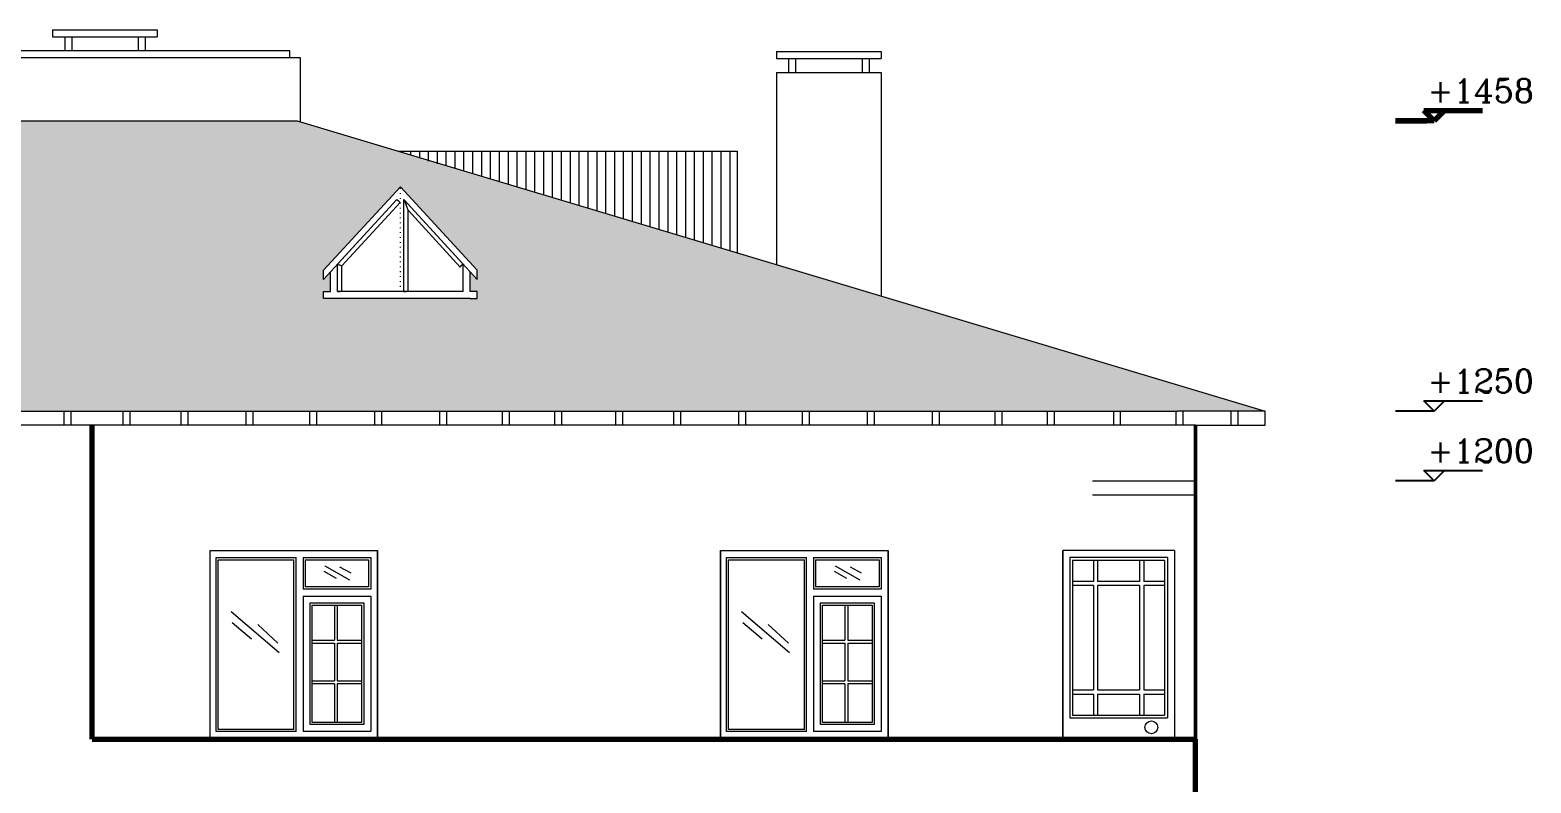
# Model space of a CAD drawing. Header units: millimetres. Extents: x 35860 to 71103, y -11298 to -8385.
# Drawn here: x 64206 to 65281, y -9580 to -9040 of the extents above; entities that cross this region are included whole.
import ezdxf

# ---------------------------------------------------------------- set-up
doc = ezdxf.new("R2010")
doc.units = ezdxf.units.MM
doc.header["$MEASUREMENT"] = 0
doc.linetypes.add('NOKTA1', pattern=[3.5, 0.5, -3])
doc.layers.get('0').update_dxf_attribs({"lineweight": 15})
for name, color, linetype, lineweight in [('02', 2, 'Continuous', 20), ('03_Yazı', 1, 'Continuous', 30), ('05', 4, 'Continuous', 50), ('07', 3, 'Continuous', 70)]:
    doc.layers.add(name, color=color, linetype=linetype, lineweight=lineweight)
doc.layers.add('RAK', color=110, linetype='Continuous')
doc.styles.add('ROMANC', font='romanc', dxfattribs={"height": 0.11})

msp = doc.modelspace()

# ---------------------------------------------------------------- hatches: boundary and pattern name
h = msp.add_hatch()
h.set_pattern_fill('AR-RSHKE,_O', color=256, scale=0.075)
h.set_pattern_definition([(0, (39.932, 0), (48.5775, 22.86), [11.43, -9.525, 13.335, -5.715, 17.145, -7.62]), (0, (51.362, 0.952), (48.5775, 22.86), [9.525, -36.195, 7.62, -11.43]), (0, (74.222, -1.429), (48.5775, 22.86), [5.715, -59.055]), (90, (39.932, 0), (-16.1925, 22.86), [21.9075, -69.5325]), (90, (51.362, 0), (-16.1925, 22.86), [21.43125, -70.00875]), (90, (60.887, 0), (-16.1925, 22.86), [20.0025, -71.4375]), (90, (74.222, -1.429), (-16.1925, 22.86), [21.9075, -69.5325]), (90, (79.937, -1.429), (-16.1925, 22.86), [21.9075, -69.5325]), (90, (97.082, 0), (-16.1925, 22.86), [20.955, -70.485])])
h.paths.add_polyline_path([(64397.7, -9105.4), (64122.4, -9105.4), (63416.3, -9306.2), (63416.3, -9313.4), (65027.9, -9313.4), (65090.8, -9313.4)])
h.paths.add_polyline_path([(64416.6, -9212.4), (64471.6, -9152.8), (64526.6, -9212.4), (64526.6, -9219.1), (64521.6, -9213.7), (64521.6, -9227.8), (64526.6, -9227.8), (64526.6, -9232.8), (64521.6, -9232.8), (64421.6, -9232.8), (64416.6, -9232.8), (64416.6, -9227.8), (64421.6, -9227.8), (64421.6, -9213.7), (64416.6, -9219.1)], flags=16)
h.paths.add_polyline_path([(64429.6, -9209.4), (64429.6, -9227.8), (64471.6, -9227.8), (64471.6, -9164.1), (64471.3, -9163.9)], flags=0)
h.paths.add_polyline_path([(64474.1, -9161.9), (64516.6, -9208.2), (64514.3, -9210.3), (64477.1, -9169.6), (64477.1, -9227.8), (64474.1, -9227.8)], flags=0)
h.paths.add_polyline_path([(64056.6, -9212.4), (64056.6, -9219.1), (64051.6, -9213.7), (64051.6, -9227.8), (64056.6, -9227.8), (64056.6, -9232.8), (64051.6, -9232.8), (63951.6, -9232.8), (63946.6, -9232.8), (63946.6, -9227.8), (63951.6, -9227.8), (63951.6, -9213.7), (63946.6, -9219.1), (63946.6, -9212.4), (64001.6, -9152.8)], flags=16)
h.paths.add_polyline_path([(63959.6, -9209.4), (63959.6, -9227.8), (64001.6, -9227.8), (64001.6, -9164.1), (64001.3, -9163.9)], flags=0)
h.paths.add_polyline_path([(64046.6, -9208.2), (64044.3, -9210.3), (64007.1, -9169.6), (64007.1, -9227.8), (64004.1, -9227.8), (64004.1, -9161.9)], flags=0)

# ---------------------------------------------------------------- linework, layer by layer
for p, q in [((64740.8, -9055.9), (64740.8, -9060.9)), ((64740.8, -9055.9), (64815.8, -9055.9)), ((64815.8, -9055.9), (64815.8, -9060.9)), ((64740.8, -9060.9), (64815.8, -9060.9)), ((64749.8, -9070.9), (64749.8, -9060.9)), ((64754.8, -9070.9), (64754.8, -9060.9)), ((64802.4, -9070.9), (64802.4, -9060.9)), ((64807.4, -9070.9), (64807.4, -9060.9)), ((64740.8, -9070.9), (64815.8, -9070.9)), ((64740.8, -9070.9), (64740.8, -9208.4)), ((64815.8, -9070.9), (64815.8, -9230.9)), ((64122.4, -9105.4), (64397.7, -9105.4)), ((64397.7, -9105.4), (65090.8, -9313.4)), ((63390.8, -9313.4), (65027.9, -9313.4)), ((64230.9, -9323.4), (64230.9, -9313.4)), ((64235.9, -9323.4), (64235.9, -9313.4)), ((64273, -9323.4), (64273, -9313.4)), ((64278, -9323.4), (64278, -9313.4)), ((64314.6, -9323.4), (64314.6, -9313.4)), ((64319.6, -9323.4), (64319.6, -9313.4)), ((64361.1, -9323.4), (64361.1, -9313.4)), ((64366.1, -9323.4), (64366.1, -9313.4)), ((64406.8, -9323.4), (64406.8, -9313.4)), ((64411.8, -9323.4), (64411.8, -9313.4)), ((64453.3, -9323.4), (64453.3, -9313.4)), ((64458.3, -9323.4), (64458.3, -9313.4)), ((64499.8, -9323.4), (64499.8, -9313.4)), ((64504.8, -9323.4), (64504.8, -9313.4)), ((64544.6, -9323.4), (64544.6, -9313.4)), ((64549.6, -9323.4), (64549.6, -9313.4)), ((64582.1, -9323.4), (64582.1, -9313.4)), ((64587.1, -9323.4), (64587.1, -9313.4)), ((64625.8, -9323.4), (64625.8, -9313.4)), ((64630.8, -9323.4), (64630.8, -9313.4)), ((64667.4, -9323.4), (64667.4, -9313.4)), ((64672.4, -9323.4), (64672.4, -9313.4)), ((64713.9, -9323.4), (64713.9, -9313.4)), ((64718.9, -9323.4), (64718.9, -9313.4)), ((64759.6, -9323.4), (64759.6, -9313.4)), ((64764.6, -9323.4), (64764.6, -9313.4)), ((64806.1, -9323.4), (64806.1, -9313.4)), ((64811.1, -9323.4), (64811.1, -9313.4)), ((64852.6, -9323.4), (64852.6, -9313.4)), ((64857.6, -9323.4), (64857.6, -9313.4)), ((64897.4, -9323.4), (64897.4, -9313.4)), ((64902.4, -9323.4), (64902.4, -9313.4)), ((64934.9, -9323.4), (64934.9, -9313.4)), ((64939.9, -9323.4), (64939.9, -9313.4)), ((64982.3, -9323.4), (64982.3, -9313.4)), ((64987.3, -9323.4), (64987.3, -9313.4)), ((65027.1, -9323.4), (65027.1, -9313.4)), ((65090.8, -9313.4), (65027.9, -9313.4)), ((65032.1, -9323.4), (65032.1, -9313.4)), ((65066.4, -9323.4), (65066.4, -9313.4)), ((65071.4, -9323.4), (65071.4, -9313.4)), ((65090.8, -9323.4), (65090.8, -9313.4)), ((65184.1, -9313.4), (65206.6, -9313.4)), ((65040.8, -9323.4), (63440.8, -9323.4)), ((65040.8, -9323.4), (65090.8, -9323.4)), ((64967.2, -9363.4), (65040.8, -9363.4)), ((65184.1, -9363.4), (65206.6, -9363.4)), ((64967.2, -9373.4), (65040.8, -9373.4)), ((64335.3, -9548.4), (64335.3, -9413.4)), ((64335.3, -9548.4), (64335.3, -9413.4)), ((64335.3, -9548), (64335.3, -9413.4)), ((64335.3, -9413.4), (64455.3, -9413.4)), ((64355.3, -9413.4), (64455.3, -9413.4)), ((64355.3, -9413.4), (64455.3, -9413.4)), ((64455.3, -9413.4), (64455.3, -9548.4)), ((64455.3, -9413.4), (64455.3, -9545.9)), ((64455.3, -9548.4), (64455.3, -9413.4)), ((64455.3, -9413.4), (64455.3, -9548.4)), ((64455.3, -9413.4), (64455.3, -9545.9)), ((64455.3, -9548.4), (64455.3, -9413.4)), ((64455.3, -9413.4), (64455.3, -9548.4)), ((64455.3, -9413.4), (64455.3, -9545.9)), ((64455.3, -9548.4), (64455.3, -9413.4)), ((64700.8, -9548.4), (64700.8, -9413.4)), ((64700.8, -9548.4), (64700.8, -9413.4)), ((64700.8, -9548), (64700.8, -9413.4)), ((64700.8, -9413.4), (64820.8, -9413.4)), ((64700.8, -9413.4), (64700.8, -9548.4)), ((64700.8, -9413.4), (64700.8, -9548.4)), ((64700.8, -9413.4), (64700.8, -9548.4)), ((64720.8, -9413.4), (64820.8, -9413.4)), ((64720.8, -9413.4), (64820.8, -9413.4)), ((64820.8, -9413.4), (64820.8, -9548.4)), ((64820.8, -9413.4), (64820.8, -9545.9)), ((64820.8, -9548.4), (64820.8, -9413.4)), ((64820.8, -9413.4), (64820.8, -9548.4)), ((64820.8, -9413.4), (64820.8, -9545.9)), ((64820.8, -9548.4), (64820.8, -9413.4)), ((64820.8, -9413.4), (64820.8, -9548.4)), ((64820.8, -9413.4), (64820.8, -9545.9)), ((64820.8, -9548.4), (64820.8, -9413.4)), ((64945.8, -9548.4), (64945.8, -9413.4)), ((64945.8, -9548.4), (64945.8, -9413.4)), ((64945.8, -9548), (64945.8, -9413.4)), ((64945.8, -9548.4), (64945.8, -9413.4)), ((64945.8, -9548.4), (64945.8, -9413.4)), ((64945.8, -9548), (64945.8, -9413.4)), ((64945.8, -9413.4), (64945.8, -9548.4)), ((64945.8, -9413.4), (64945.8, -9548.4)), ((64945.8, -9413.4), (64945.8, -9548.4)), ((65025.8, -9413.4), (64945.8, -9413.4)), ((65025.8, -9413.4), (64945.8, -9413.4)), ((65025.8, -9413.4), (64945.8, -9413.4)), ((65025.8, -9413.4), (65025.8, -9548.4)), ((64339.6, -9471.4), (64339.6, -9418.4)), ((64339.6, -9471.4), (64339.6, -9418.4)), ((64339.6, -9471.4), (64339.6, -9418.4)), ((64339.6, -9418.4), (64396.9, -9418.4)), ((64341.1, -9466.4), (64341.1, -9419.9)), ((64341.1, -9466.4), (64341.1, -9419.9)), ((64341.1, -9419.9), (64395.4, -9419.9)), ((64341.1, -9466.4), (64341.1, -9419.9)), ((64359.6, -9418.4), (64396.9, -9418.4)), ((64359.6, -9418.4), (64396.9, -9418.4)), ((64361.1, -9419.9), (64395.4, -9419.9)), ((64361.1, -9419.9), (64395.4, -9419.9)), ((64395.4, -9463.9), (64395.4, -9419.9)), ((64395.4, -9463.9), (64395.4, -9419.9)), ((64395.4, -9463.9), (64395.4, -9419.9)), ((64396.9, -9468.9), (64396.9, -9418.4)), ((64396.9, -9468.9), (64396.9, -9418.4)), ((64396.9, -9468.9), (64396.9, -9418.4)), ((64401.9, -9418.4), (64401.9, -9440.9)), ((64401.9, -9418.4), (64450.3, -9418.4)), ((64401.9, -9418.4), (64401.9, -9440.9)), ((64401.9, -9418.4), (64450.3, -9418.4)), ((64401.9, -9418.4), (64401.9, -9440.9)), ((64401.9, -9418.4), (64450.3, -9418.4)), ((64403.4, -9419.9), (64403.4, -9439.4)), ((64403.4, -9419.9), (64448.8, -9419.9)), ((64403.4, -9419.9), (64403.4, -9439.4)), ((64403.4, -9419.9), (64448.8, -9419.9)), ((64403.4, -9419.9), (64403.4, -9439.4)), ((64403.4, -9419.9), (64448.8, -9419.9)), ((64435.3, -9434.5), (64417.6, -9424.5)), ((64448.8, -9419.9), (64448.8, -9439.4)), ((64448.8, -9419.9), (64448.8, -9439.4)), ((64448.8, -9419.9), (64448.8, -9439.4)), ((64450.3, -9418.4), (64450.3, -9440.9)), ((64450.3, -9418.4), (64450.3, -9440.9)), ((64450.3, -9418.4), (64450.3, -9440.9)), ((64705.1, -9471.4), (64705.1, -9418.4)), ((64705.1, -9471.4), (64705.1, -9418.4)), ((64705.1, -9471.4), (64705.1, -9418.4)), ((64705.1, -9418.4), (64762.4, -9418.4)), ((64706.6, -9466.4), (64706.6, -9419.9)), ((64706.6, -9466.4), (64706.6, -9419.9)), ((64706.6, -9419.9), (64760.9, -9419.9)), ((64706.6, -9466.4), (64706.6, -9419.9)), ((64725.1, -9418.4), (64762.4, -9418.4)), ((64725.1, -9418.4), (64762.4, -9418.4)), ((64726.6, -9419.9), (64760.9, -9419.9)), ((64726.6, -9419.9), (64760.9, -9419.9)), ((64760.9, -9463.9), (64760.9, -9419.9)), ((64760.9, -9463.9), (64760.9, -9419.9)), ((64760.9, -9463.9), (64760.9, -9419.9)), ((64762.4, -9468.9), (64762.4, -9418.4)), ((64762.4, -9468.9), (64762.4, -9418.4)), ((64762.4, -9468.9), (64762.4, -9418.4)), ((64767.4, -9418.4), (64767.4, -9440.9)), ((64767.4, -9418.4), (64815.8, -9418.4)), ((64767.4, -9418.4), (64767.4, -9440.9)), ((64767.4, -9418.4), (64815.8, -9418.4)), ((64767.4, -9418.4), (64767.4, -9440.9)), ((64767.4, -9418.4), (64815.8, -9418.4)), ((64768.9, -9419.9), (64768.9, -9439.4)), ((64768.9, -9419.9), (64814.3, -9419.9)), ((64768.9, -9419.9), (64768.9, -9439.4)), ((64768.9, -9419.9), (64814.3, -9419.9)), ((64768.9, -9419.9), (64768.9, -9439.4)), ((64768.9, -9419.9), (64814.3, -9419.9)), ((64800.8, -9434.5), (64783.1, -9424.5)), ((64814.3, -9419.9), (64814.3, -9439.4)), ((64814.3, -9419.9), (64814.3, -9439.4)), ((64814.3, -9419.9), (64814.3, -9439.4)), ((64815.8, -9418.4), (64815.8, -9440.9)), ((64815.8, -9418.4), (64815.8, -9440.9)), ((64815.8, -9418.4), (64815.8, -9440.9)), ((64950.8, -9418.4), (64950.8, -9533.2)), ((65020.8, -9418.4), (64950.8, -9418.4)), ((64950.8, -9418.4), (64950.8, -9533.2)), ((65020.8, -9418.4), (64950.8, -9418.4)), ((64950.8, -9418.4), (64950.8, -9533.2)), ((65020.8, -9418.4), (64950.8, -9418.4)), ((64952.8, -9420.4), (64952.8, -9531.2)), ((65018.8, -9420.4), (64952.8, -9420.4)), ((64952.8, -9420.4), (64952.8, -9531.2)), ((65018.8, -9420.4), (64952.8, -9420.4)), ((64952.8, -9420.4), (64952.8, -9531.2)), ((65018.8, -9420.4), (64952.8, -9420.4)), ((64967.8, -9420.4), (64967.8, -9435.4)), ((64967.8, -9420.4), (64967.8, -9435.4)), ((64967.8, -9420.4), (64967.8, -9435.4)), ((64970.8, -9420.4), (64970.8, -9435.4)), ((64970.8, -9420.4), (64970.8, -9435.4)), ((64970.8, -9420.4), (64970.8, -9435.4)), ((65000.8, -9420.4), (65000.8, -9435.4)), ((65000.8, -9420.4), (65000.8, -9435.4)), ((65000.8, -9420.4), (65000.8, -9435.4)), ((65003.8, -9420.4), (65003.8, -9435.4)), ((65003.8, -9420.4), (65003.8, -9435.4)), ((65003.8, -9420.4), (65003.8, -9435.4)), ((65018.8, -9420.4), (65018.8, -9531.2)), ((65018.8, -9420.4), (65018.8, -9531.2)), ((65018.8, -9420.4), (65018.8, -9531.2)), ((65020.8, -9418.4), (65020.8, -9533.2)), ((65020.8, -9418.4), (65020.8, -9533.2)), ((65020.8, -9418.4), (65020.8, -9533.2)), ((64425.8, -9433.3), (64416.9, -9428.4)), ((64436.3, -9429.6), (64428.3, -9425.3)), ((64791.3, -9433.3), (64782.4, -9428.4)), ((64801.8, -9429.6), (64793.8, -9425.3)), ((64967.8, -9435.4), (64952.8, -9435.4)), ((64967.8, -9435.4), (64952.8, -9435.4)), ((64967.8, -9435.4), (64952.8, -9435.4)), ((65000.8, -9435.4), (64970.8, -9435.4)), ((65000.8, -9435.4), (64970.8, -9435.4)), ((65000.8, -9435.4), (64970.8, -9435.4)), ((65018.8, -9435.4), (65003.8, -9435.4)), ((65018.8, -9435.4), (65003.8, -9435.4)), ((65018.8, -9435.4), (65003.8, -9435.4)), ((64396.9, -9543), (64396.9, -9445.9)), ((64396.9, -9543), (64396.9, -9445.9)), ((64396.9, -9543), (64396.9, -9445.9)), ((64450.3, -9440.9), (64401.9, -9440.9)), ((64450.3, -9440.9), (64401.9, -9440.9)), ((64450.3, -9440.9), (64401.9, -9440.9)), ((64401.9, -9445.9), (64401.9, -9543)), ((64401.9, -9445.9), (64450.3, -9445.9)), ((64401.9, -9445.9), (64401.9, -9543)), ((64401.9, -9445.9), (64450.3, -9445.9)), ((64401.9, -9445.9), (64401.9, -9543)), ((64401.9, -9445.9), (64450.3, -9445.9)), ((64448.8, -9439.4), (64403.4, -9439.4)), ((64448.8, -9439.4), (64403.4, -9439.4)), ((64448.8, -9439.4), (64403.4, -9439.4)), ((64450.3, -9445.9), (64450.3, -9543)), ((64450.3, -9445.9), (64450.3, -9543)), ((64450.3, -9445.9), (64450.3, -9543)), ((64762.4, -9543), (64762.4, -9445.9)), ((64762.4, -9543), (64762.4, -9445.9)), ((64762.4, -9543), (64762.4, -9445.9)), ((64815.8, -9440.9), (64767.4, -9440.9)), ((64815.8, -9440.9), (64767.4, -9440.9)), ((64815.8, -9440.9), (64767.4, -9440.9)), ((64767.4, -9445.9), (64767.4, -9543)), ((64767.4, -9445.9), (64815.8, -9445.9)), ((64767.4, -9445.9), (64767.4, -9543)), ((64767.4, -9445.9), (64815.8, -9445.9)), ((64767.4, -9445.9), (64767.4, -9543)), ((64767.4, -9445.9), (64815.8, -9445.9)), ((64814.3, -9439.4), (64768.9, -9439.4)), ((64814.3, -9439.4), (64768.9, -9439.4)), ((64814.3, -9439.4), (64768.9, -9439.4)), ((64815.8, -9445.9), (64815.8, -9543)), ((64815.8, -9445.9), (64815.8, -9543)), ((64815.8, -9445.9), (64815.8, -9543)), ((64967.8, -9438.4), (64952.8, -9438.4)), ((64967.8, -9438.4), (64952.8, -9438.4)), ((64967.8, -9438.4), (64952.8, -9438.4)), ((64967.8, -9438.4), (64967.8, -9513.2)), ((64967.8, -9438.4), (64967.8, -9513.2)), ((64967.8, -9438.4), (64967.8, -9513.2)), ((64970.8, -9438.4), (64970.8, -9513.2)), ((65000.8, -9438.4), (64970.8, -9438.4)), ((64970.8, -9438.4), (64970.8, -9513.2)), ((65000.8, -9438.4), (64970.8, -9438.4)), ((64970.8, -9438.4), (64970.8, -9513.2)), ((65000.8, -9438.4), (64970.8, -9438.4)), ((65000.8, -9438.4), (65000.8, -9513.2)), ((65000.8, -9438.4), (65000.8, -9513.2)), ((65000.8, -9438.4), (65000.8, -9513.2)), ((65003.8, -9438.4), (65003.8, -9513.2)), ((65018.8, -9438.4), (65003.8, -9438.4)), ((65003.8, -9438.4), (65003.8, -9513.2)), ((65018.8, -9438.4), (65003.8, -9438.4)), ((65003.8, -9438.4), (65003.8, -9513.2)), ((65018.8, -9438.4), (65003.8, -9438.4)), ((64384.7, -9486.5), (64350.3, -9457.2)), ((64395.4, -9541.5), (64395.4, -9447.4)), ((64395.4, -9541.5), (64395.4, -9447.4)), ((64395.4, -9541.5), (64395.4, -9447.4)), ((64406.9, -9538), (64406.9, -9450.9)), ((64406.9, -9450.9), (64445.3, -9450.9)), ((64406.9, -9538), (64406.9, -9450.9)), ((64406.9, -9450.9), (64445.3, -9450.9)), ((64406.9, -9538), (64406.9, -9450.9)), ((64406.9, -9450.9), (64445.3, -9450.9)), ((64408.4, -9536.5), (64408.4, -9452.4)), ((64408.4, -9452.4), (64443.8, -9452.4)), ((64408.4, -9536.5), (64408.4, -9452.4)), ((64408.4, -9452.4), (64443.8, -9452.4)), ((64408.4, -9536.5), (64408.4, -9452.4)), ((64408.4, -9452.4), (64443.8, -9452.4)), ((64424.4, -9452.4), (64424.4, -9477.6)), ((64424.4, -9452.4), (64424.4, -9477.6)), ((64424.4, -9452.4), (64424.4, -9477.6)), ((64426.4, -9452.4), (64426.4, -9477.6)), ((64426.4, -9452.4), (64426.4, -9477.6)), ((64426.4, -9452.4), (64426.4, -9477.6)), ((64443.8, -9452.4), (64443.8, -9536.5)), ((64443.8, -9452.4), (64443.8, -9536.5)), ((64443.8, -9452.4), (64443.8, -9536.5)), ((64445.3, -9450.9), (64445.3, -9538)), ((64445.3, -9450.9), (64445.3, -9538)), ((64445.3, -9450.9), (64445.3, -9538)), ((64750.2, -9486.5), (64715.8, -9457.2)), ((64760.9, -9541.5), (64760.9, -9447.4)), ((64760.9, -9541.5), (64760.9, -9447.4)), ((64760.9, -9541.5), (64760.9, -9447.4)), ((64772.4, -9538), (64772.4, -9450.9)), ((64772.4, -9450.9), (64810.8, -9450.9)), ((64772.4, -9538), (64772.4, -9450.9)), ((64772.4, -9450.9), (64810.8, -9450.9)), ((64772.4, -9538), (64772.4, -9450.9)), ((64772.4, -9450.9), (64810.8, -9450.9)), ((64773.9, -9536.5), (64773.9, -9452.4)), ((64773.9, -9452.4), (64809.3, -9452.4)), ((64773.9, -9536.5), (64773.9, -9452.4)), ((64773.9, -9452.4), (64809.3, -9452.4)), ((64773.9, -9536.5), (64773.9, -9452.4)), ((64773.9, -9452.4), (64809.3, -9452.4)), ((64789.9, -9452.4), (64789.9, -9477.6)), ((64789.9, -9452.4), (64789.9, -9477.6)), ((64789.9, -9452.4), (64789.9, -9477.6)), ((64791.9, -9452.4), (64791.9, -9477.6)), ((64791.9, -9452.4), (64791.9, -9477.6)), ((64791.9, -9452.4), (64791.9, -9477.6)), ((64809.3, -9452.4), (64809.3, -9536.5)), ((64809.3, -9452.4), (64809.3, -9536.5)), ((64809.3, -9452.4), (64809.3, -9536.5)), ((64810.8, -9450.9), (64810.8, -9538)), ((64810.8, -9450.9), (64810.8, -9538)), ((64810.8, -9450.9), (64810.8, -9538)), ((64339.6, -9543), (64339.6, -9458.4)), ((64339.6, -9543), (64339.6, -9458.4)), ((64339.6, -9543), (64339.6, -9458.4)), ((64341.1, -9541.5), (64341.1, -9459.9)), ((64341.1, -9541.5), (64341.1, -9459.9)), ((64341.1, -9541.5), (64341.1, -9459.9)), ((64365, -9476.8), (64351.2, -9465.2)), ((64383.9, -9479.8), (64369.4, -9466.4)), ((64705.1, -9543), (64705.1, -9458.4)), ((64705.1, -9543), (64705.1, -9458.4)), ((64705.1, -9543), (64705.1, -9458.4)), ((64706.6, -9541.5), (64706.6, -9459.9)), ((64706.6, -9541.5), (64706.6, -9459.9)), ((64706.6, -9541.5), (64706.6, -9459.9)), ((64730.5, -9476.8), (64716.7, -9465.2)), ((64749.4, -9479.8), (64734.9, -9466.4)), ((64408.4, -9477.6), (64424.4, -9477.6)), ((64408.4, -9477.6), (64424.4, -9477.6)), ((64408.4, -9477.6), (64424.4, -9477.6)), ((64426.4, -9477.6), (64443.8, -9477.6)), ((64426.4, -9477.6), (64443.8, -9477.6)), ((64426.4, -9477.6), (64443.8, -9477.6)), ((64773.9, -9477.6), (64789.9, -9477.6)), ((64773.9, -9477.6), (64789.9, -9477.6)), ((64773.9, -9477.6), (64789.9, -9477.6)), ((64791.9, -9477.6), (64809.3, -9477.6)), ((64791.9, -9477.6), (64809.3, -9477.6)), ((64791.9, -9477.6), (64809.3, -9477.6)), ((64408.4, -9479.6), (64424.4, -9479.6)), ((64408.4, -9479.6), (64424.4, -9479.6)), ((64408.4, -9479.6), (64424.4, -9479.6)), ((64424.4, -9479.6), (64424.4, -9506.7)), ((64424.4, -9479.6), (64424.4, -9506.7)), ((64424.4, -9479.6), (64424.4, -9506.7)), ((64426.4, -9479.6), (64426.4, -9506.7)), ((64426.4, -9479.6), (64443.8, -9479.6)), ((64426.4, -9479.6), (64426.4, -9506.7)), ((64426.4, -9479.6), (64443.8, -9479.6)), ((64426.4, -9479.6), (64426.4, -9506.7)), ((64426.4, -9479.6), (64443.8, -9479.6)), ((64773.9, -9479.6), (64789.9, -9479.6)), ((64773.9, -9479.6), (64789.9, -9479.6)), ((64773.9, -9479.6), (64789.9, -9479.6)), ((64789.9, -9479.6), (64789.9, -9506.7)), ((64789.9, -9479.6), (64789.9, -9506.7)), ((64789.9, -9479.6), (64789.9, -9506.7)), ((64791.9, -9479.6), (64791.9, -9506.7)), ((64791.9, -9479.6), (64809.3, -9479.6)), ((64791.9, -9479.6), (64791.9, -9506.7)), ((64791.9, -9479.6), (64809.3, -9479.6)), ((64791.9, -9479.6), (64791.9, -9506.7)), ((64791.9, -9479.6), (64809.3, -9479.6)), ((64408.4, -9506.7), (64424.4, -9506.7)), ((64408.4, -9506.7), (64424.4, -9506.7)), ((64408.4, -9506.7), (64424.4, -9506.7)), ((64424.4, -9508.9), (64408.4, -9508.9)), ((64424.4, -9508.9), (64408.4, -9508.9)), ((64424.4, -9508.9), (64408.4, -9508.9)), ((64424.4, -9508.9), (64424.4, -9536.5)), ((64424.4, -9508.9), (64424.4, -9536.5)), ((64424.4, -9508.9), (64424.4, -9536.5)), ((64426.4, -9506.7), (64443.9, -9506.7)), ((64426.4, -9506.7), (64443.9, -9506.7)), ((64426.4, -9506.7), (64443.9, -9506.7)), ((64426.4, -9508.9), (64426.4, -9536.5)), ((64443.8, -9508.9), (64426.4, -9508.9)), ((64426.4, -9508.9), (64426.4, -9536.5)), ((64443.8, -9508.9), (64426.4, -9508.9)), ((64426.4, -9508.9), (64426.4, -9536.5)), ((64443.8, -9508.9), (64426.4, -9508.9)), ((64773.9, -9506.7), (64789.9, -9506.7)), ((64773.9, -9506.7), (64789.9, -9506.7)), ((64773.9, -9506.7), (64789.9, -9506.7)), ((64789.9, -9508.9), (64773.9, -9508.9)), ((64789.9, -9508.9), (64773.9, -9508.9)), ((64789.9, -9508.9), (64773.9, -9508.9)), ((64789.9, -9508.9), (64789.9, -9536.5)), ((64789.9, -9508.9), (64789.9, -9536.5)), ((64789.9, -9508.9), (64789.9, -9536.5)), ((64791.9, -9506.7), (64809.4, -9506.7)), ((64791.9, -9506.7), (64809.4, -9506.7)), ((64791.9, -9506.7), (64809.4, -9506.7)), ((64791.9, -9508.9), (64791.9, -9536.5)), ((64809.3, -9508.9), (64791.9, -9508.9)), ((64791.9, -9508.9), (64791.9, -9536.5)), ((64809.3, -9508.9), (64791.9, -9508.9)), ((64791.9, -9508.9), (64791.9, -9536.5)), ((64809.3, -9508.9), (64791.9, -9508.9)), ((64952.8, -9513.2), (64967.8, -9513.2)), ((64952.8, -9513.2), (64967.8, -9513.2)), ((64952.8, -9513.2), (64967.8, -9513.2)), ((64952.8, -9516.2), (64967.8, -9516.2)), ((64952.8, -9516.2), (64967.8, -9516.2)), ((64952.8, -9516.2), (64967.8, -9516.2)), ((64967.8, -9516.2), (64967.8, -9531.2)), ((64967.8, -9516.2), (64967.8, -9531.2)), ((64967.8, -9516.2), (64967.8, -9531.2)), ((64970.8, -9513.2), (65000.8, -9513.2)), ((64970.8, -9513.2), (65000.8, -9513.2)), ((64970.8, -9513.2), (65000.8, -9513.2)), ((64970.8, -9516.2), (65000.8, -9516.2)), ((64970.8, -9516.2), (64970.8, -9531.2)), ((64970.8, -9516.2), (65000.8, -9516.2)), ((64970.8, -9516.2), (64970.8, -9531.2)), ((64970.8, -9516.2), (65000.8, -9516.2)), ((64970.8, -9516.2), (64970.8, -9531.2)), ((65000.8, -9516.2), (65000.8, -9531.2)), ((65000.8, -9516.2), (65000.8, -9531.2)), ((65000.8, -9516.2), (65000.8, -9531.2)), ((65003.8, -9513.2), (65018.8, -9513.2)), ((65003.8, -9513.2), (65018.8, -9513.2)), ((65003.8, -9513.2), (65018.8, -9513.2)), ((65003.8, -9516.2), (65003.8, -9531.2)), ((65003.8, -9516.2), (65018.8, -9516.2)), ((65003.8, -9516.2), (65003.8, -9531.2)), ((65003.8, -9516.2), (65018.8, -9516.2)), ((65003.8, -9516.2), (65003.8, -9531.2)), ((65003.8, -9516.2), (65018.8, -9516.2)), ((64952.8, -9531.2), (65018.8, -9531.2)), ((64952.8, -9531.2), (65018.8, -9531.2)), ((64952.8, -9531.2), (65018.8, -9531.2)), ((64396.9, -9543), (64339.6, -9543)), ((64395.4, -9541.5), (64341.1, -9541.5)), ((64396.9, -9543), (64359.6, -9543)), ((64396.9, -9543), (64359.6, -9543)), ((64395.4, -9541.5), (64361.1, -9541.5)), ((64395.4, -9541.5), (64361.1, -9541.5)), ((64450.3, -9543), (64401.9, -9543)), ((64450.3, -9543), (64401.9, -9543)), ((64450.3, -9543), (64401.9, -9543)), ((64445.3, -9538), (64406.9, -9538)), ((64445.3, -9538), (64406.9, -9538)), ((64445.3, -9538), (64406.9, -9538)), ((64443.8, -9536.5), (64408.4, -9536.5)), ((64443.8, -9536.5), (64408.4, -9536.5)), ((64443.8, -9536.5), (64408.4, -9536.5)), ((64762.4, -9543), (64705.1, -9543)), ((64760.9, -9541.5), (64706.6, -9541.5)), ((64762.4, -9543), (64725.1, -9543)), ((64762.4, -9543), (64725.1, -9543)), ((64760.9, -9541.5), (64726.6, -9541.5)), ((64760.9, -9541.5), (64726.6, -9541.5)), ((64815.8, -9543), (64767.4, -9543)), ((64815.8, -9543), (64767.4, -9543)), ((64815.8, -9543), (64767.4, -9543)), ((64810.8, -9538), (64772.4, -9538)), ((64810.8, -9538), (64772.4, -9538)), ((64810.8, -9538), (64772.4, -9538)), ((64809.3, -9536.5), (64773.9, -9536.5)), ((64809.3, -9536.5), (64773.9, -9536.5)), ((64809.3, -9536.5), (64773.9, -9536.5)), ((64950.8, -9533.2), (65020.8, -9533.2)), ((64950.8, -9533.2), (65020.8, -9533.2)), ((64950.8, -9533.2), (65020.8, -9533.2))]:
    msp.add_line(p, q)
msp.add_circle((65009.3, -9540), 4.6)
msp.add_circle((65009.3, -9540), 4.6)
msp.add_circle((65009.3, -9540), 4.6)
at = {"layer": '02'}
for p, q in [((64222.5, -9040.4), (64222.5, -9045.4)), ((64222.5, -9040.4), (64297.5, -9040.4)), ((64222.5, -9045.4), (64297.5, -9045.4)), ((64231.5, -9055.4), (64231.5, -9045.4)), ((64236.5, -9055.4), (64236.5, -9045.4)), ((64284.1, -9055.4), (64284.1, -9045.4)), ((64289.1, -9055.4), (64289.1, -9045.4)), ((64297.5, -9040.4), (64297.5, -9045.4)), ((64392.5, -9055.4), (64127.5, -9055.4)), ((64392.5, -9060.4), (64392.5, -9055.4)), ((64400, -9060.4), (64120, -9060.4)), ((64400, -9106.1), (64400, -9060.4)), ((64470.3, -9127.2), (64712.7, -9127.2)), ((64472.7, -9128), (64472.7, -9127.2)), ((64479, -9130.1), (64479, -9127.2)), ((64485.4, -9132.2), (64485.4, -9127.2)), ((64491.7, -9134.3), (64491.7, -9127.2)), ((64498.1, -9136.4), (64498.1, -9127.2)), ((64504.4, -9137.5), (64504.4, -9127.2)), ((64510.8, -9139.4), (64510.8, -9127.2)), ((64517.1, -9141.3), (64517.1, -9127.2)), ((64523.5, -9143.2), (64523.5, -9127.2)), ((64529.8, -9145.1), (64529.8, -9127.2)), ((64536.2, -9147), (64536.2, -9127.2)), ((64542.5, -9148.9), (64542.5, -9127.2)), ((64548.9, -9150.8), (64548.9, -9127.2)), ((64555.2, -9152.7), (64555.2, -9127.2)), ((64561.6, -9154.6), (64561.6, -9127.2)), ((64567.9, -9156.5), (64567.9, -9127.2)), ((64574.3, -9158.4), (64574.3, -9127.2)), ((64580.6, -9160.3), (64580.6, -9127.2)), ((64587, -9162.2), (64587, -9127.2)), ((64593.3, -9164.1), (64593.3, -9127.2)), ((64599.7, -9166), (64599.7, -9127.2)), ((64606, -9167.9), (64606, -9127.2)), ((64612.4, -9169.9), (64612.4, -9127.2)), ((64618.7, -9171.8), (64618.7, -9127.2)), ((64625.1, -9173.7), (64625.1, -9127.2)), ((64631.4, -9175.6), (64631.4, -9127.2)), ((64637.8, -9177.5), (64637.8, -9127.2)), ((64644.1, -9179.4), (64644.1, -9127.2)), ((64650.5, -9181.3), (64650.5, -9127.2)), ((64656.8, -9183.2), (64656.8, -9127.2)), ((64663.2, -9185.1), (64663.2, -9127.2)), ((64669.5, -9187), (64669.5, -9127.2)), ((64675.9, -9188.9), (64675.9, -9127.2)), ((64682.2, -9190.8), (64682.2, -9127.2)), ((64688.6, -9192.7), (64688.6, -9127.2)), ((64694.9, -9194.6), (64694.9, -9127.2)), ((64701.3, -9196.5), (64701.3, -9127.2)), ((64707.6, -9198.4), (64707.6, -9127.2)), ((64712.7, -9127.2), (64712.7, -9200)), ((64471.6, -9152.8), (64416.6, -9212.4)), ((64471.6, -9152.8), (64526.6, -9212.4)), ((64469.1, -9161.9), (64416.6, -9219.1)), ((64426.6, -9208.2), (64469.1, -9161.9)), ((64429.6, -9209.4), (64471.3, -9163.9)), ((64469.1, -9161.9), (64470.2, -9162.9)), ((64471.3, -9163.9), (64470.2, -9162.9)), ((64474.1, -9227.8), (64474.1, -9161.9)), ((64474.1, -9161.9), (64516.6, -9208.2)), ((64474.1, -9161.9), (64475.6, -9165.7)), ((64474.1, -9227.8), (64474.1, -9161.9)), ((64474.1, -9161.9), (64526.6, -9219.1)), ((64477.1, -9169.6), (64475.6, -9165.7)), ((64477.1, -9227.8), (64477.1, -9169.6)), ((64477.1, -9169.6), (64514.3, -9210.3)), ((64426.6, -9227.8), (64426.6, -9208.2)), ((64426.6, -9208.2), (64428.1, -9208.8)), ((64426.6, -9227.8), (64426.6, -9208.2)), ((64429.6, -9209.4), (64428.1, -9208.8)), ((64429.6, -9227.8), (64429.6, -9209.4)), ((64514.3, -9210.3), (64515.4, -9209.2)), ((64516.6, -9208.2), (64515.4, -9209.2)), ((64516.6, -9227.8), (64516.6, -9208.2)), ((64416.6, -9219.1), (64416.6, -9212.4)), ((64421.6, -9227.8), (64421.6, -9213.7)), ((64521.6, -9227.8), (64521.6, -9213.7)), ((64526.6, -9219.1), (64526.6, -9212.4)), ((64416.6, -9227.8), (64421.6, -9227.8)), ((64416.6, -9232.8), (64416.6, -9227.8)), ((64426.6, -9227.8), (64428.1, -9227.8)), ((64516.6, -9227.8), (64426.6, -9227.8)), ((64429.6, -9227.8), (64428.1, -9227.8)), ((64474.1, -9227.8), (64475.6, -9227.8)), ((64477.1, -9227.8), (64475.6, -9227.8)), ((64526.6, -9227.8), (64521.6, -9227.8)), ((64526.6, -9232.8), (64526.6, -9227.8)), ((64421.6, -9232.8), (64416.6, -9232.8)), ((64521.6, -9232.8), (64421.6, -9232.8)), ((64521.6, -9232.8), (64526.6, -9232.8))]:
    msp.add_line(p, q, dxfattribs=at)
at = {"layer": '02', "linetype": 'NOKTA1'}
msp.add_line((64471.6, -9227.8), (64471.6, -9152.8), dxfattribs=at)
at = {"layer": '05'}
for p, q in [((65040.8, -9363.4), (65040.8, -9323.4)), ((65040.8, -9548.4), (65040.8, -9360.4))]:
    msp.add_line(p, q, dxfattribs=at)
at = {"layer": '07'}
for p, q in [((65204.4, -9098), (65246.4, -9098)), ((65204.4, -9098), (65246.4, -9098)), ((65211.8, -9105.4), (65204.4, -9098)), ((65219.2, -9098), (65211.8, -9105.4)), ((65184.1, -9105.4), (65206.6, -9105.4)), ((65211.8, -9105.4), (65184.1, -9105.4)), ((64250.8, -9548.4), (64250.8, -9323.4)), ((64250.8, -9548.4), (65040.8, -9548.4)), ((65040.8, -9685.4), (65040.8, -9548.4))]:
    msp.add_line(p, q, dxfattribs=at)
at = {"layer": 'RAK'}
for p, q in [((65204.4, -9306), (65246.4, -9306)), ((65204.4, -9306), (65246.4, -9306)), ((65211.8, -9313.4), (65204.4, -9306)), ((65219.2, -9306), (65211.8, -9313.4)), ((65211.8, -9313.4), (65184.1, -9313.4)), ((65204.4, -9356), (65246.4, -9356)), ((65204.4, -9356), (65246.4, -9356)), ((65211.8, -9363.4), (65204.4, -9356)), ((65219.2, -9356), (65211.8, -9363.4)), ((65211.8, -9363.4), (65184.1, -9363.4))]:
    msp.add_line(p, q, dxfattribs=at)

# ---------------------------------------------------------------- texts
at = {"layer": '03_Yazı', "style": 'ROMANC'}
for s, p in [('+1458', (65206.9, -9092.3)), ('+1250', (65206.9, -9300.3)), ('+1200', (65206.9, -9350.3))]:
    msp.add_text(s, height=16.8, dxfattribs=at).set_placement(p)

doc.saveas('drawing.dxf')
